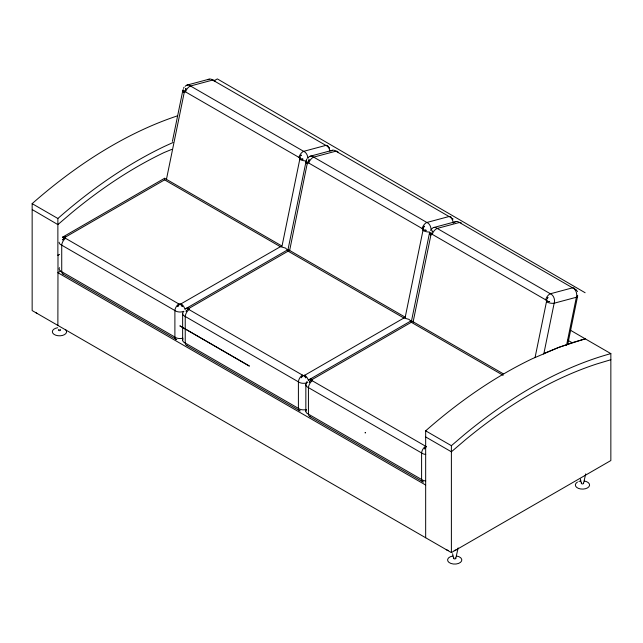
<?xml version="1.0" encoding="UTF-8"?>
<svg xmlns="http://www.w3.org/2000/svg" width="643" height="643" viewBox="0 0 643 643"><rect width="100%" height="100%" fill="white"/><g stroke="black" fill="none" stroke-linecap="round" stroke-linejoin="round"><path stroke-width="0.96" d="M281.939 246.502L299.767 159.376C299.429 157.503 302.186 159.649 300.168 158.516A1.117 0.788 75 0 0 299.799 157.591C300.345 155.204 300.104 158.757 298.963 157.398L185.546 91.909C183.97 91.788 185.891 89.047 184.871 91.234A1.117 0.788 75 0 0 184.211 91.571C182.845 90.631 185.007 91.66 184.187 92.648L166.36 179.775M405.13 317.626L422.957 230.507C422.628 228.635 425.385 230.773 423.367 229.639A1.117 0.788 75 0 0 422.998 228.723L423.375 227.807M535.048 357.604L546.462 301.808C546.124 299.935 548.889 302.073 546.871 300.948A1.117 0.788 75 0 0 546.502 300.024C547.056 297.629 546.799 301.197 545.666 299.823L432.241 234.341C430.657 234.165 432.626 231.536 431.541 233.658A1.117 0.788 75 0 0 430.914 233.996C429.54 233.047 431.71 234.1 430.89 235.081L413.063 322.199M329.602 148.091L329.441 147.456M365.24 432.651L365.224 433.06L365.288 432.434M249.267 365.915L179.863 325.848L249.275 366.116M430.987 230.395L431.019 230.138A6.43 4.549 75 0 0 428.254 223.274L312.289 156.321A6.43 4.549 75 0 0 307.949 158.122M289.559 250.899L307.41 162.695A1.117 0.788 75 0 1 308.045 162.349L308.351 161.401M308.351 161.409L308.021 162.599L308.744 163.041L422.162 228.522L422.893 228.916L423.375 227.815M172.404 141.372L182.813 90.51M287.992 249.669L306.004 161.634M411.496 320.97L429.508 232.943M543.769 354.1L554.523 301.446A6.43 4.549 75 0 0 551.758 294.582L435.793 227.622A6.43 4.549 75 0 0 431.099 230.186L431.035 230.427M566.571 345.219L576.723 295.499A6.43 4.549 75 0 0 573.958 288.635L457.993 221.674A6.43 4.549 75 0 0 454.609 222.277M567.793 344.142L577.607 296.214M455.742 558.454L458.154 547.9M583.514 483.472L585.709 473.891M298.963 157.398L299.027 157.141A6.43 3.794 -62 0 1 303.472 151.394L326.049 145.342A6.43 3.794 -62 0 1 328.46 146.901M422.162 228.522L422.226 228.265A6.43 3.794 -62 0 1 426.671 222.518L449.248 216.466A6.43 3.794 -62 0 1 451.338 217.463M545.666 299.823L545.73 299.566A6.43 3.794 -62 0 1 550.175 293.819L572.752 287.775A6.43 3.794 -62 0 1 574.834 288.763M306.888 162.205L307.394 162.727M307.354 162.832L306.888 162.205M185.546 91.909L185.618 91.66A6.43 3.625 -58.1 0 1 190.304 86.049L212.881 80.005A6.43 3.625 -58.1 0 1 215.172 81.492M308.744 163.041L308.817 162.792A6.43 3.625 -58.1 0 1 313.503 157.181L336.08 151.129A6.43 3.625 -58.1 0 1 338.371 152.624M432.241 234.341L432.321 234.092A6.43 3.625 -58.1 0 1 436.999 228.482L459.584 222.438A6.43 3.625 -58.1 0 1 461.586 223.378M306.333 160.083L306.872 158.95M57.999 255.022L57.87 325.406M183.424 88.332L184.075 87.231M306.767 381.886L307.105 381.403M178.858 304.975L179.526 304.356A1.117 0.643 0 0 0 180.522 304.356L181.189 304.975M302.363 376.276L303.022 375.657A1.117 0.643 0 0 0 304.026 375.657L304.734 376.259L304.171 375.608M426.076 446.732L425.513 447.383L426.172 446.781M178.867 304.967L179.373 304.3M302.363 376.276L303.158 375.512L189.026 309.596C188.198 308.407 186.583 310.874 188.069 309.291A1.117 0.643 0 0 1 188.069 308.712L187.37 308.495L189.026 308.359L288.096 251.164L403.667 317.891L408.98 319.37L411.174 321.428M63.834 238.561L64.573 238.014A1.117 0.643 0 0 1 64.565 237.404L63.834 237.219L64.79 237.46M503.131 375.311L411.295 322.288L312.225 379.483L310.537 379.651L311.268 379.836A1.117 0.643 0 0 0 311.268 380.415C309.805 382.022 311.421 379.523 312.225 380.728L426.14 446.531M32.295 209.626L57.87 224.6L72.024 212.511A436.935 252.265 -60 0 1 163.997 152.584L171.713 149.409M451.386 552.602L451.386 445.687L464.447 434.523A444.209 256.469 -60 0 1 610.85 353.618L610.85 460.541L451.386 552.602L32.15 310.561L32.15 203.646A444.209 256.469 -60 0 1 177.613 115.812M179.485 304.34L65.522 238.296L64.79 237.886L63.842 238.561M65.522 238.296L65.337 238.432A6.43 3.593 -61.6 0 0 61.728 244.959L61.728 271.949A6.43 3.593 -61.6 0 0 63.472 274.239M189.026 309.596L188.833 309.741A6.43 3.593 -61.6 0 0 185.232 316.26L185.232 343.258A6.43 3.593 -61.6 0 0 186.976 345.548M312.225 380.728L312.032 380.865A6.43 3.593 -61.6 0 0 308.431 387.391L308.431 414.381A6.43 3.593 -61.6 0 0 310.175 416.672M64.798 237.452L164.592 179.855L280.163 246.582L285.476 248.069L287.67 250.119M280.557 246.607L180.394 304.203L181.181 304.967M404.061 317.907L304.059 375.641M178.947 303.777L178.746 303.914A6.43 3.834 -58.4 0 0 174.896 310.296L174.896 337.286A6.43 3.834 -58.4 0 0 176.761 339.649M302.451 375.086L302.25 375.215A6.43 3.834 -58.4 0 0 298.4 381.596L298.4 408.594A6.43 3.834 -58.4 0 0 300.257 410.949M425.65 446.21L425.441 446.338A6.43 3.834 -58.4 0 0 421.599 452.728L421.599 479.718A6.43 3.834 -58.4 0 0 423.456 482.081M213.934 80.873L217.334 78.904L585.13 292.734M281.618 245.843L164.592 178.28L62.958 236.954A6.43 3.593 61.6 0 1 65.337 236.962L65.522 237.058M59.598 254.387L57.87 255.384L57.87 218.491A444.209 256.469 -60 0 1 164.439 146.411L173.063 142.505M60.466 271.193L57.87 272.696L425.666 485.039M186.462 308.262L288.096 249.58L405.122 317.144M309.653 379.386L411.295 320.712L503.18 373.76M557.995 347.702L532.235 358.754A444.209 256.469 -60 0 0 425.666 430.834L425.666 537.757M544.468 353.24L558.896 347.357L585.13 338.773L610.85 353.618M558.896 347.357L572.077 342.703L585.13 338.949M610.85 359.726L596.696 363.986A436.935 252.265 -60 0 0 465.54 439.699L451.386 451.796L425.666 436.943M186.96 85.109L209.16 79.161M310.159 156.241L332.359 150.285M433.655 227.542L455.855 221.594M189.026 308.359L188.833 308.262A6.43 3.593 61.6 0 0 185.658 309.074M312.225 379.483L312.032 379.386A6.43 3.593 61.6 0 0 308.857 380.198M37.294 313.527L36.088 312.836M299.767 159.376L299.976 159.496A6.43 2.741 13.2 0 0 306.446 160.903M422.957 230.507L423.174 230.62A6.43 2.741 13.2 0 0 429.645 232.035M546.462 301.808L546.679 301.929A6.43 2.741 13.2 0 0 553.969 303.263L576.546 297.211A6.43 2.741 13.2 0 0 577.575 295.346M32.15 203.646L57.87 218.491M425.666 430.834L451.386 445.687M62.958 274.031L176.206 339.416M186.462 345.339L299.71 410.724M309.653 416.463L422.909 481.848M570.381 330.197L585.13 338.773M567.729 340.179L572.069 342.695M430.89 235.081L430.706 234.968A6.43 2.508 10 0 1 429.717 232.589M307.386 163.78L307.209 163.668A6.43 2.508 10 0 1 306.558 160.975M304.605 375.086L304.806 375.215A6.43 3.834 58.4 0 1 308.479 380.72M181.101 303.777L181.302 303.914A6.43 3.834 58.4 0 1 184.975 309.412M577.205 290.957L577.502 291.592M580.42 479.075L581.425 483.472M452.576 553.736L453.653 558.454M411.295 320.712L411.295 322.288M305.843 384.659L305.843 411.199M288.096 249.58L288.096 251.164M182.644 313.527L182.644 340.067M164.592 178.28L164.592 179.855M455.638 557.979A1.085 0.627 0 0 1 455.316 558.807A1.085 0.627 0 0 1 453.87 558.695A1.085 0.627 0 0 1 453.934 557.851M456.538 556.01A7.121 4.107 0 0 1 460.533 562.336A7.121 4.107 0 0 1 448.862 562.336A7.121 4.107 0 0 1 452.857 556.01M583.514 483.15A1.085 0.627 0 0 1 582.333 483.93A1.085 0.627 0 0 1 581.537 482.997M584.318 481.028A7.121 4.107 0 0 1 588.924 486.735A7.121 4.107 0 0 1 578.387 488.367A7.121 4.107 0 0 1 577.438 482.097M578.909 481.438A7.121 4.107 0 0 1 580.629 481.028M456.482 549.661A7.346 4.244 0 0 1 454.119 550.545M448.589 550.529A7.346 4.244 0 0 1 446.242 549.636M183.753 311.333A6.43 3.713 0 0 1 176.295 311.333L60.329 244.38A6.43 3.713 0 0 1 59.14 242.226M59.445 267.633A6.43 3.713 0 0 0 60.329 270.912L176.295 337.872A6.43 3.713 0 0 0 182.901 338.162M180.506 304.147A0.844 0.482 0 0 1 179.534 304.147M64.887 237.958A0.844 0.482 0 0 1 64.887 237.396M307.25 382.633A6.43 3.713 0 0 1 299.799 382.633L183.834 315.681A6.43 3.713 0 0 1 183.834 311.381M182.95 338.941A6.43 3.713 0 0 0 183.834 342.221L299.799 409.173A6.43 3.713 0 0 0 306.398 409.47M304.01 375.456A0.844 0.482 0 0 1 303.038 375.456M188.383 309.259A0.844 0.482 0 0 1 188.383 308.696M425.73 454.408A6.43 3.713 0 0 1 422.998 453.765L307.032 386.805A6.43 3.713 0 0 1 307.032 382.505M306.518 409.535A6.43 3.713 0 0 0 307.032 413.345L422.998 480.297A6.43 3.713 0 0 0 425.73 480.94M311.582 380.391A0.844 0.482 0 0 1 311.582 379.828M185.192 86.331A6.43 4.549 75 0 1 189.09 85.197L305.063 152.15A6.43 4.549 75 0 1 307.828 158.049M329.923 151.129A6.43 4.549 75 0 0 327.263 146.202L211.29 79.25A6.43 4.549 75 0 0 207.914 79.845M184.324 91.861A0.844 0.595 75 0 1 184.935 91.523M184.011 92.544A6.43 2.508 10 0 1 183.014 90.157M299.59 157.72A0.844 0.595 75 0 1 299.951 158.612M575.155 289.326A6.43 3.794 -62 0 1 575.381 290.001M431.019 234.293A0.844 0.595 75 0 1 431.638 233.956M546.285 300.144A0.844 0.595 75 0 1 546.646 301.045M453.227 223.234A6.43 4.549 75 0 0 450.454 217.326L334.489 150.374A6.43 4.549 75 0 0 331.105 150.968M307.523 162.984A0.844 0.595 75 0 1 308.134 162.655M422.789 228.844A0.844 0.595 75 0 1 423.142 229.744M60.024 329.481A1.085 0.627 0 0 1 60.313 330.43A1.085 0.627 0 0 1 58.65 330.43A1.085 0.627 0 0 1 58.939 329.481M65.65 329.658A7.121 4.107 0 0 1 62.492 335.437A7.121 4.107 0 0 1 52.79 333.122A7.121 4.107 0 0 1 57.637 327.745M302.941 159.167L301.776 159.014L302.941 159.167M426.14 230.29L424.975 230.138L426.14 230.29M549.636 301.591L548.479 301.438L549.636 301.591M183.118 89.988L183.4 90.663L183.118 89.988M306.317 161.112L306.59 161.795L306.317 161.112M429.821 232.412L430.095 233.096L429.821 232.412M185.514 89.353L185.98 88.477L185.53 89.353M308.712 160.477L309.179 159.601L308.72 160.485M432.217 231.785L432.683 230.909L432.225 231.785M300.667 155.831L301.286 155.051L300.675 155.839M423.866 226.955L424.484 226.183L423.874 226.963M547.37 298.264L547.989 297.484L547.378 298.272M178.28 305.698L177.733 306.494L178.28 305.698M301.784 376.999L301.229 377.795L301.776 376.999M424.983 448.131L424.428 448.927L424.975 448.123M63.135 239.22L62.435 239.919L63.118 239.212M186.631 310.521L185.988 311.26L186.623 310.513M309.83 381.653L309.187 382.384L309.822 381.645M62.484 237.307L63.271 237.203L62.484 237.307M185.988 308.616L186.775 308.503L185.988 308.616M309.187 379.74L309.974 379.635L309.187 379.74M182.315 306.494L181.656 305.546L182.315 306.494M305.819 377.795L305.16 376.854L305.819 377.795M576.192 289.929L576.289 290.515L576.192 289.929M452.696 218.62L452.785 219.207L452.696 218.62"/></g></svg>
